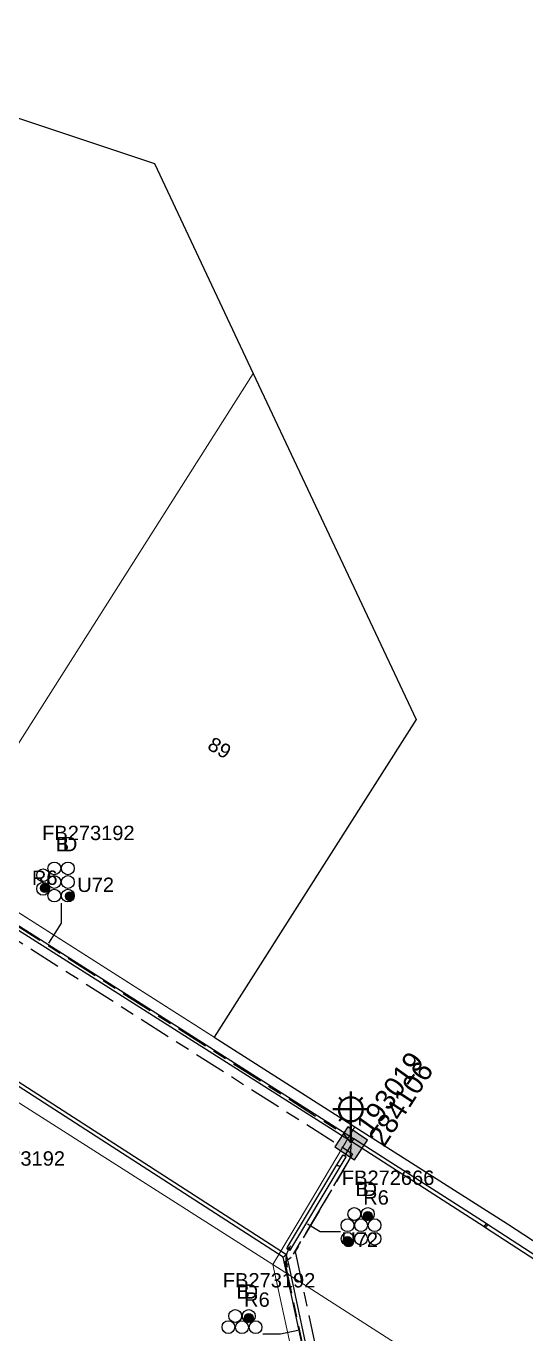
# Model space of a CAD drawing. Header units: metres. Extents: x 0 to 294317, y 0 to 6233398.
# Drawn here: x 293383.6 to 293446.3, y 6231664.8 to 6231828.6 of the extents above; entities that cross this region are included whole.
import ezdxf
from ezdxf.enums import TextEntityAlignment as Align

# ---------------------------------------------------------------- set-up
doc = ezdxf.new("R2010")
doc.units = ezdxf.units.M
doc.linetypes.add('Cable Exist UG', pattern=[8.2, 4, -1.2, 1.8, -1.2])
doc.layers.get('0').update_dxf_attribs({"color": 6})
for name, color, linetype in [('_User Miscellaneous1', 7, 'Continuous'), ('_User Miscellaneous2', 7, 'Continuous'), ('Duct_SP_EXT', 7, 'Continuous'), ('Equip_SP_SL_EXT', 7, 'Continuous'), ('Mains_HV_EXT', 7, 'Continuous'), ('Mains_SL_EXT', 7, 'Continuous'), ('SupportsUG_SP_LV_SL_EXT', 7, 'Continuous'), ('Trench_SP_EXT', 7, 'Continuous')]:
    doc.layers.add(name, color=color, linetype=linetype)
doc.layers.add('Cadastre Land Parcels_SP_EXT', color=9, linetype='Continuous', lineweight=5)
doc.layers.add('Cadastre Roads_SP_EXT', color=9, linetype='Continuous', lineweight=5)
doc.styles.add('COLUMN_LABEL', font='arial.ttf')
doc.styles.add('iecARIAL', font='arial.ttf', dxfattribs={"height": 2})
doc.styles.add('POLE_LABEL', font='arial.ttf')
doc.styles.get("Standard").update_dxf_attribs({"font": 'arial.ttf'})

# ---------------------------------------------------------------- blocks, each defined once
blk = doc.blocks.new('COLUMN_EXT')
blk.add_hatch(color=256).paths.add_polyline_path([(-1.49, 1.48), (-1.49, -1.49), (1.48, -1.49), (1.48, 1.48)])
blk.add_lwpolyline([(-1.49, -1.49), (1.48, -1.49), (1.48, 1.48), (-1.49, 1.48)], close=True)
for tag, height, style, flags, p in [('ASSET_NUM', 2.5, 'COLUMN_LABEL', 8, (2, 2)), ('STRUCTURE_PLANT_NUMBER', 0.2, 'POLE_LABEL', 9, (1.81, 0.03)), ('STREET_CODE', 0.2, 'COLUMN_LABEL', 9, (1.81, -0.2))]:
    blk.add_attdef(tag, text='', height=height, dxfattribs=dict(style=style, flags=flags)).set_placement(p, align=Align.MIDDLE_LEFT)
at = {"flags": 9}
for tag, p in [('COLUMN_TYPE', (1.81, -0.4)), ('OWNED_BY', (1.81, -0.6)), ('STATE', (1.81, -0.8)), ('USAGE', (1.81, -1)), ('STREETNAME', (1.81, -1.6)), ('LEGEND', (1.81, -1.2)), ('LOCATION', (1.81, -1.4)), ('SUBURB', (1.81, -1.8)), ('NOTES', (1.81, -2))]:
    blk.add_attdef(tag, text='', height=0.2, dxfattribs=at).set_placement(p, align=Align.MIDDLE_LEFT)
at = {"flags": 1}
blk.add_attdef('Z', (1.81, -2.35), '', height=0.2, dxfattribs=at)
blk = doc.blocks.new('DUCT_EXT')
blk.add_circle((0, 0.8), 0.8)
at = {"flags": 1}
blk.add_attdef('Z', (0, 0), '', height=0.2, dxfattribs=at)
at = {"flags": 9}
for tag, p in [('DUCT_CODE', (0, 0)), ('XSECT_TYPE', (0, -0.2)), ('STATE', (0, -0.6)), ('FB_REFERENCE', (0, -0.4)), ('NOTES', (0, -0.8))]:
    blk.add_attdef(tag, text='', height=0.2, dxfattribs=at).set_placement(p, align=Align.MIDDLE_LEFT)
blk = doc.blocks.new('SL_LANTERN_EXT')
at = {"lineweight": 40}
for p, q in [((-1.46, 5.68), (-1.06, 5.28)), ((0, 1.97), (0, 6.47)), ((1.46, 5.68), (1.06, 5.28)), ((-2.25, 4.22), (2.25, 4.22)), ((-1.46, 2.76), (-1.06, 3.16)), ((0, 0), (0, 2.72)), ((1.46, 2.76), (1.06, 3.16))]:
    blk.add_line(p, q, dxfattribs=at)
blk.add_circle((0, 4.22), 1.5, dxfattribs=at)
at = {"style": 'iecARIAL', "flags": 8}
blk.add_attdef('ASSET_NUM', (1.5, 1.5), '', height=2.5, dxfattribs=at)
for tag, p, height, flags in [('OPERATING_VOLTAGE', (0.98, -1.65), 0.2, 9), ('CONSTRUCTED_VOLTAGE', (0.98, -0.65), 0.2, 9), ('CONTROL_TYPE', (0.98, -0.85), 0.2, 9), ('LANTERN_PURPOSE', (0.98, -1.05), 0.2, 9), ('LANTERN_TYPE', (0.98, -1.25), 0.2, 9), ('NO_PHASES', (0.98, -1.45), 0.2, 9), ('LNUMBER', (2.18, -3.25), 2.5, 8), ('ORIENTATION', (0.98, -1.85), 0.2, 9), ('OWNED_BY', (0.98, -2.05), 0.2, 9), ('STATE', (0.98, -2.25), 0.2, 9), ('USAGE', (0.98, -2.45), 0.2, 9), ('CEXIST', (0.98, -2.65), 0.2, 9), ('CNEW', (0.98, -2.85), 0.2, 9), ('CNUMBER', (0.98, -3.05), 0.2, 9), ('CREMOVE', (0.98, -3.25), 0.2, 9), ('CREPLACE', (0.98, -3.45), 0.2, 9), ('LKINGHEIGHT', (0.98, -3.65), 0.2, 9), ('LBRACKET', (0.98, -3.85), 0.2, 9), ('LBRACKETVOCAB', (0.98, -4.05), 0.2, 9), ('LCATEGORY', (0.98, -4.25), 0.2, 9), ('LCHARGE1', (0.98, -4.45), 0.2, 9), ('LCHARGE1PERCENT', (0.98, -4.65), 0.2, 9), ('LCHARGE2', (0.98, -4.85), 0.2, 9), ('LCHARGE2PERCENT', (0.98, -5.05), 0.2, 9), ('LCHARGE3', (0.98, -5.25), 0.2, 9), ('LCHARGE3PERCENT', (0.98, -5.45), 0.2, 9), ('LEXIST', (0.98, -5.65), 0.2, 9), ('LLAMP', (0.98, -5.85), 0.2, 9), ('LLAMPVOCAB', (0.98, -6.05), 0.2, 9), ('LMAST', (0.98, -6.25), 0.2, 9), ('LMASTVOCAB', (0.98, -6.45), 0.2, 9), ('LNEW', (0.98, -6.65), 0.2, 9), ('LANTNUMBER', (0.98, -6.85), 0.2, 9), ('LOUTREACH', (0.98, -7.25), 0.2, 9), ('LOUTREACHVOCAB', (0.98, -7.45), 0.2, 9), ('LRATECODE', (0.98, -7.65), 0.2, 9), ('LREMOVE', (0.98, -7.85), 0.2, 9), ('LREPLACE', (0.98, -8.05), 0.2, 9), ('LTYPE', (0.98, -8.25), 0.2, 9), ('STREETNAME', (0.98, -9.25), 0.2, 9), ('SUBURB', (0.98, -9.45), 0.2, 1), ('LTYPEVOCAB', (0.98, -8.45), 0.2, 9), ('LEGEND', (0.98, -8.65), 0.2, 9), ('LOCATION', (0.98, -8.85), 0.2, 9), ('NOTES', (0.98, -9.05), 0.2, 9)]:
    blk.add_attdef(tag, p, '', height=height, dxfattribs=dict(flags=flags))
blk = doc.blocks.new('CABLE_LARGE_EXT')
h = blk.add_hatch(color=256)
edge = h.paths.add_edge_path()
edge.add_arc((0, 0.55), 0.55, 0, 360)
blk.add_circle((0, 0.55), 0.55)
at = {"flags": 1}
blk.add_attdef('Z', (0, 0), '', height=0.2, dxfattribs=at)
at = {"flags": 9}
for tag, p in [('COND_CODE', (0, 0)), ('STATE', (0, -0.4)), ('XSECT_SIZE', (0, -0.6)), ('FB_REFERENCE', (0, -0.2)), ('NOTES', (0, -0.8))]:
    blk.add_attdef(tag, text='', height=0.2, dxfattribs=at).set_placement(p, align=Align.MIDDLE_LEFT)

msp = doc.modelspace()

# ---------------------------------------------------------------- linework, layer by layer
at = {"layer": '_User Miscellaneous1', "linetype": 'Continuous'}
msp.add_lwpolyline([(293453.11, 6232132.8), (293406.51, 6232163.54), (293365.36, 6232100.67), (293366.84, 6232093.8), (293405.29, 6232068.6), (293406.73, 6232061.68), (293356.03, 6231984.29), (293275.68, 6231977.44), (293221.21, 6231927.27), (293188.45, 6231923.86), (293151.68, 6231867.7), (293190.48, 6231843.03), (293207.72, 6231832.07), (293254.99, 6231864.32), (293296.35, 6231833.88), (293315.28, 6231832.32), (293343.88, 6231829.96), (293399.68, 6231811.44), (293412.07, 6231785.11), (293432.49, 6231741.74), (293407.18, 6231701.95), (293424.8, 6231690.73), (293443.94, 6231678.58), (293462.91, 6231666.21)], dxfattribs=at)
at = {"layer": 'Cadastre Land Parcels_SP_EXT', "linetype": 'Continuous'}
for points in [[(293412.07, 6231785.11), (293399.68, 6231811.44), (293382.64, 6231817.1), (293341.63, 6231752.63), (293344.4, 6231750.87), (293340.33, 6231744.47), (293373, 6231723.69), (293412.07, 6231785.11)], [(293432.49, 6231741.74), (293412.07, 6231785.11), (293373, 6231723.69), (293407.18, 6231701.95), (293432.49, 6231741.74)], [(293414.54, 6231673.46), (293371.87, 6231700.6), (293344.63, 6231658.82), (293397.02, 6231624.66), (293418.11, 6231656.98), (293414.54, 6231673.46)]]:
    msp.add_lwpolyline(points, close=True, dxfattribs=at)
at = {"layer": 'Cadastre Roads_SP_EXT', "linetype": 'Continuous'}
msp.add_lwpolyline([(293371.87, 6231700.6), (293414.54, 6231673.46), (293419.36, 6231681.57), (293424.81, 6231690.73), (293328.18, 6231752.2)], dxfattribs=at)
msp.add_lwpolyline([(293451.49, 6231649.78), (293451.23, 6231649.95), (293435.37, 6231660.12), (293414.54, 6231673.46), (293418.11, 6231656.98), (293397.02, 6231624.66), (293379.54, 6231597.86), (293362.05, 6231571.06), (293344.57, 6231544.26), (293327.08, 6231517.46), (293306.49, 6231485.89), (293313.79, 6231481.18), (293323.2, 6231475.11), (293344.02, 6231507.03), (293361.51, 6231533.83), (293378.99, 6231560.63), (293396.48, 6231587.43), (293413.96, 6231614.23), (293434.88, 6231646.29), (293451.49, 6231649.78)], close=True, dxfattribs=at)
at = {"layer": 'Duct_SP_EXT'}
for p, q in [((293424.65, 6231689.24), (293370.78, 6231723.38)), ((293424.39, 6231688.84), (293370.52, 6231722.98)), ((293415.82, 6231674.4), (293374.63, 6231700.92)), ((293416.25, 6231674.7), (293374.89, 6231701.32)), ((293424.39, 6231688.84), (293424.52, 6231689.04)), ((293424.43, 6231688.84), (293424.56, 6231689.04)), ((293441.02, 6231678.2), (293424.43, 6231688.84)), ((293424.65, 6231689.24), (293424.52, 6231689.04)), ((293424.69, 6231689.24), (293424.56, 6231689.04)), ((293441.28, 6231678.6), (293424.69, 6231689.24)), ((293422.55, 6231685.96), (293423.33, 6231687.21)), ((293423.33, 6231687.21), (293423.53, 6231687.09)), ((293423.74, 6231686.96), (293423.53, 6231687.09)), ((293416.38, 6231675.66), (293422.55, 6231685.96)), ((293416.79, 6231675.41), (293422.96, 6231685.71)), ((293422.55, 6231685.96), (293422.76, 6231685.83)), ((293422.96, 6231685.71), (293422.76, 6231685.83)), ((293422.96, 6231685.71), (293423.74, 6231686.96)), ((293441.02, 6231678.2), (293441.15, 6231678.4)), ((293441.2, 6231678.08), (293441.02, 6231678.2)), ((293441.28, 6231678.6), (293441.15, 6231678.4)), ((293441.2, 6231678.08), (293441.33, 6231678.28)), ((293461.2, 6231665.11), (293441.2, 6231678.08)), ((293441.46, 6231678.49), (293441.28, 6231678.6)), ((293441.46, 6231678.49), (293441.33, 6231678.28)), ((293461.47, 6231665.51), (293441.46, 6231678.49)), ((293416.28, 6231675.49), (293416.38, 6231675.66)), ((293416.38, 6231675.66), (293416.59, 6231675.54)), ((293416.79, 6231675.41), (293416.59, 6231675.54)), ((293415.82, 6231674.4), (293416.04, 6231674.55)), ((293416.04, 6231673.42), (293415.82, 6231674.4)), ((293416.25, 6231674.7), (293416.04, 6231674.55)), ((293416.51, 6231673.52), (293416.25, 6231674.7)), ((293416.28, 6231675.49), (293416.48, 6231675.36)), ((293416.69, 6231675.24), (293416.48, 6231675.36)), ((293416.69, 6231675.24), (293416.79, 6231675.41)), ((293416.04, 6231673.42), (293416.27, 6231673.47)), ((293416.04, 6231673.42), (293416.27, 6231673.47)), ((293419.66, 6231656.71), (293416.04, 6231673.42)), ((293416.51, 6231673.52), (293416.27, 6231673.47)), ((293416.51, 6231673.52), (293416.27, 6231673.47)), ((293420.17, 6231656.61), (293416.51, 6231673.52))]:
    msp.add_line(p, q, dxfattribs=at)
for points in [[(293387.96, 6231718.73), (293387.97, 6231716.24), (293386.38, 6231713.75)], [(293422.99, 6231677.58), (293420.44, 6231677.57), (293418.89, 6231678.53)], [(293413.27, 6231664.81), (293415.49, 6231664.81), (293417.65, 6231665.27)]]:
    msp.add_lwpolyline(points, dxfattribs=at)
at = {"layer": 'Mains_HV_EXT', "linetype": 'Cable Exist UG'}
msp.add_lwpolyline([(293331.41, 6231756.98), (293328.83, 6231748.21), (293328.83, 6231748.21), (293423.19, 6231688.2), (293424.51, 6231687.34), (293417.34, 6231675.09), (293421.3, 6231656.43), (293382.3, 6231597.5), (293375.56, 6231598.55), (293373.59, 6231598.37)], dxfattribs=at)
at = {"layer": 'Mains_SL_EXT', "linetype": 'Cable Exist UG'}
for points in [[(293332.07, 6231761.72), (293326.6, 6231751.48), (293326.6, 6231751.48), (293423.39, 6231689.85), (293424.26, 6231688.76)], [(293424.35, 6231688.65), (293424.2, 6231686.77), (293424.2, 6231686.77), (293420.65, 6231680.81), (293416.81, 6231674.35), (293416.01, 6231673.78), (293416.01, 6231673.78), (293419.25, 6231658.79), (293419.95, 6231656.33)]]:
    msp.add_lwpolyline(points, dxfattribs=at)
at = {"layer": 'Trench_SP_EXT', "linetype": 'Cable Exist UG'}
msp.add_lwpolyline([(293424.37, 6231688.57), (293423.53, 6231687.09)], dxfattribs=at)
msp.add_lwpolyline([(293416.76, 6231675.82), (293416.67, 6231675.67), (293416.48, 6231675.36), (293416.48, 6231675.36, 0.177122), (293416.21, 6231673.76), (293416.21, 6231673.76), (293416.34, 6231673.16)], format="xyb", dxfattribs=at)

# ---------------------------------------------------------------- block references
at = {"layer": 'Duct_SP_EXT', "rotation": 90}
for name, p in [('DUCT_EXT', (293386.51, 6231722.25)), ('DUCT_EXT', (293387.91, 6231723.1)), ('DUCT_EXT', (293389.61, 6231723.1)), ('DUCT_EXT', (293387.91, 6231721.4)), ('DUCT_EXT', (293389.61, 6231721.4)), ('DUCT_EXT', (293386.51, 6231720.55)), ('CABLE_LARGE_EXT', (293386.48, 6231720.64)), ('DUCT_EXT', (293387.91, 6231719.7)), ('DUCT_EXT', (293389.61, 6231719.7)), ('CABLE_LARGE_EXT', (293389.61, 6231719.61))]:
    msp.add_blockref(name, p, dxfattribs=at)
at = {"layer": 'Duct_SP_EXT'}
for name, p in [('DUCT_EXT', (293424.74, 6231679)), ('DUCT_EXT', (293426.44, 6231679)), ('DUCT_EXT', (293423.89, 6231677.6)), ('DUCT_EXT', (293425.59, 6231677.6)), ('CABLE_LARGE_EXT', (293426.44, 6231679)), ('DUCT_EXT', (293427.29, 6231677.6)), ('DUCT_EXT', (293423.9, 6231675.89)), ('DUCT_EXT', (293425.59, 6231675.9)), ('DUCT_EXT', (293427.29, 6231675.9)), ('CABLE_LARGE_EXT', (293423.9, 6231675.89)), ('DUCT_EXT', (293409.8, 6231666.23)), ('DUCT_EXT', (293411.51, 6231666.22)), ('DUCT_EXT', (293408.95, 6231664.83)), ('DUCT_EXT', (293410.65, 6231664.82)), ('CABLE_LARGE_EXT', (293411.51, 6231666.22)), ('DUCT_EXT', (293412.36, 6231664.82))]:
    msp.add_blockref(name, p, dxfattribs=at)
at = {"layer": 'Equip_SP_SL_EXT'}
ref = msp.add_blockref('SL_LANTERN_EXT', (293424.3, 6231688.7), dxfattribs=at)
ref.add_attrib('ASSET_NUM', '193019', dxfattribs={"layer": '0', "height": 2.5, "rotation": 54.3227, "style": 'iecARIAL'}).set_placement((293425.8, 6231690.2), align=Align.MIDDLE_LEFT)
at = {"layer": 'SupportsUG_SP_LV_SL_EXT'}
ref = msp.add_blockref('COLUMN_EXT', (293424.35, 6231688.65), dxfattribs=dict(at, rotation=326.7016019262855))
ref.add_attrib('ASSET_NUM', '284106', dxfattribs={"layer": '0', "height": 2.5, "rotation": 57.1443, "style": 'COLUMN_LABEL'}).set_placement((293426.35, 6231689.4), align=Align.TOP_LEFT)

# ---------------------------------------------------------------- texts
at = {"layer": '_User Miscellaneous2'}
for s, p in [('FB273192', (293385.58, 6231726.65)), ('B', (293387.28, 6231725.25)), ('D', (293388.18, 6231725.25)), ('R6', (293384.3, 6231721.04)), ('U72', (293389.99, 6231720.15)), ('FB273192', (293376.85, 6231685.86)), ('FB272666', (293423.18, 6231683.45)), ('B', (293424.88, 6231682.04)), ('D', (293425.78, 6231682.04)), ('R6', (293425.86, 6231680.98)), ('U72', (293423.11, 6231675.69)), ('FB273192', (293408.25, 6231670.6)), ('B', (293409.95, 6231669.19)), ('D', (293410.86, 6231669.19)), ('R6', (293410.92, 6231668.18))]:
    msp.add_text(s, height=1.8, dxfattribs=at).set_placement(p)
at = {"layer": 'Cadastre Land Parcels_SP_EXT'}
msp.add_text('89', height=1.8, rotation=330.3191, dxfattribs=at).set_placement((293406.18, 6231738.12))

doc.saveas('drawing.dxf')
